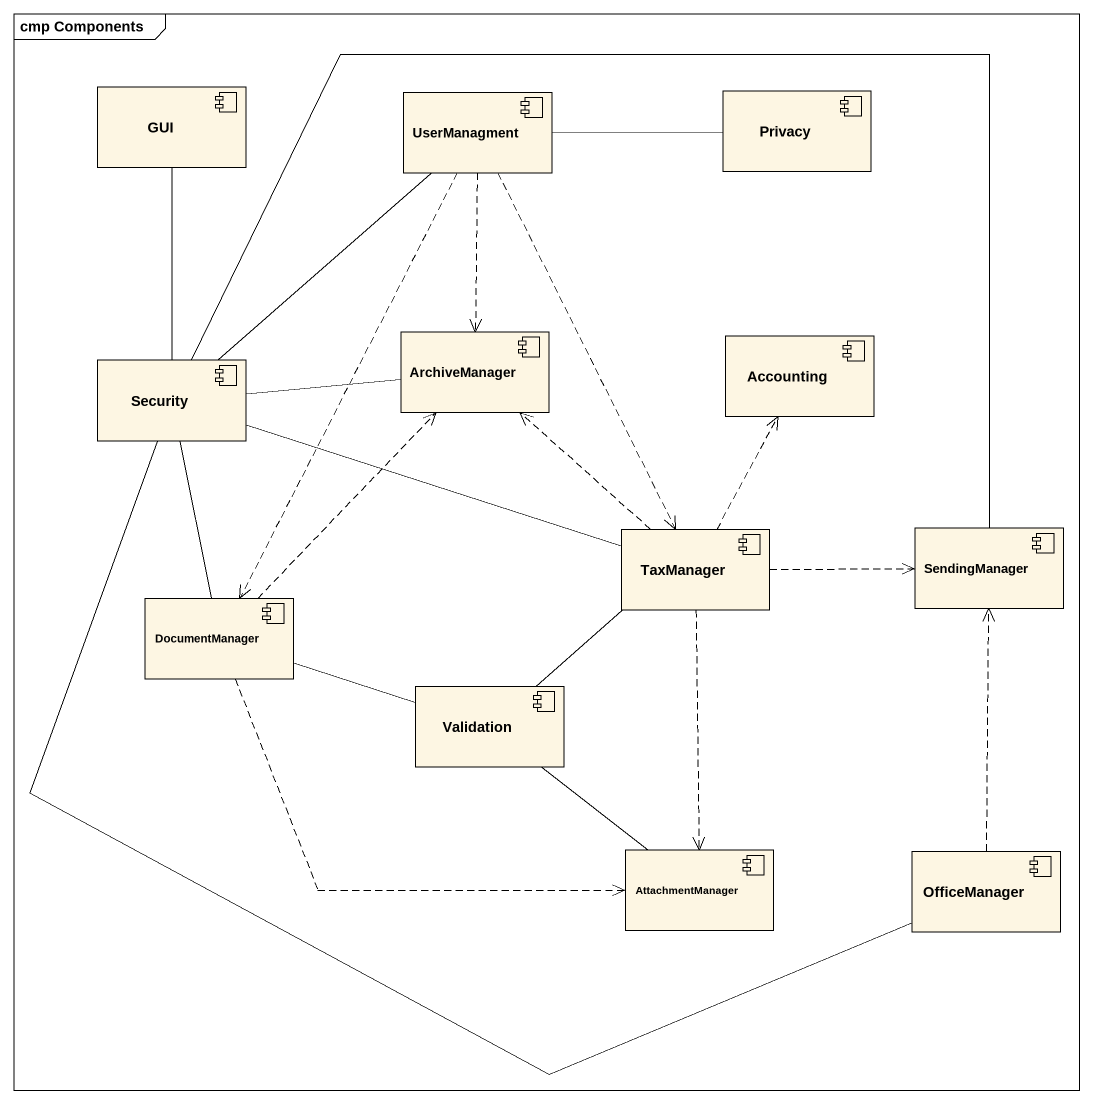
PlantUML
@startuml
mainframe cmp Components
component GUI
component UserManagment
component Privacy
component ArchiveManager
component Accounting
component Security
component TaxManager
component SendingManager
component DocumentManager
component Validation
component AttachmentManager
component OfficeManager
GUI -- Security
UserManagment -right- Privacy
UserManagment ..> ArchiveManager
UserManagment ..> TaxManager
UserManagment ..> DocumentManager
Security -up- UserManagment
Security -right- ArchiveManager
Security -right- TaxManager
Security -right- SendingManager
Security -- DocumentManager
Security -- OfficeManager
TaxManager .up.> ArchiveManager
TaxManager .up.> Accounting
TaxManager .right.> SendingManager
TaxManager ..> AttachmentManager
DocumentManager .up.> ArchiveManager
DocumentManager -right- Validation
DocumentManager .right.> AttachmentManager
Validation -up- TaxManager
Validation -- AttachmentManager
OfficeManager .up.> SendingManager
@enduml
